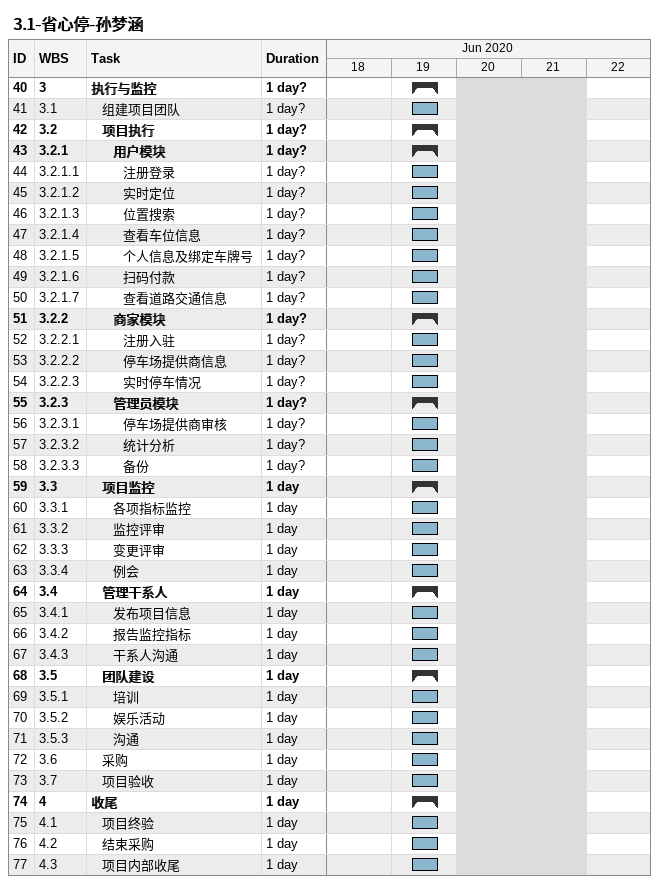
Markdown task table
3.1-省心停-孙梦涵

| ID | WBS | Task | Duration | Start | Finish |
|---|---|---|---|---|---|
| 40 | 3 | **执行与监控** | 1d? | 2020-06-19 | 2020-06-19 |
| 41 | 3.1 | 组建项目团队 | 1d? | 2020-06-19 | 2020-06-19 |
| 42 | 3.2 | **项目执行** | 1d? | 2020-06-19 | 2020-06-19 |
| 43 | 3.2.1 | **用户模块** | 1d? | 2020-06-19 | 2020-06-19 |
| 44 | 3.2.1.1 | 注册登录 | 1d? | 2020-06-19 | 2020-06-19 |
| 45 | 3.2.1.2 | 实时定位 | 1d? | 2020-06-19 | 2020-06-19 |
| 46 | 3.2.1.3 | 位置搜索 | 1d? | 2020-06-19 | 2020-06-19 |
| 47 | 3.2.1.4 | 查看车位信息 | 1d? | 2020-06-19 | 2020-06-19 |
| 48 | 3.2.1.5 | 个人信息及绑定车牌号 | 1d? | 2020-06-19 | 2020-06-19 |
| 49 | 3.2.1.6 | 扫码付款 | 1d? | 2020-06-19 | 2020-06-19 |
| 50 | 3.2.1.7 | 查看道路交通信息 | 1d? | 2020-06-19 | 2020-06-19 |
| 51 | 3.2.2 | **商家模块** | 1d? | 2020-06-19 | 2020-06-19 |
| 52 | 3.2.2.1 | 注册入驻 | 1d? | 2020-06-19 | 2020-06-19 |
| 53 | 3.2.2.2 | 停车场提供商信息 | 1d? | 2020-06-19 | 2020-06-19 |
| 54 | 3.2.2.3 | 实时停车情况 | 1d? | 2020-06-19 | 2020-06-19 |
| 55 | 3.2.3 | **管理员模块** | 1d? | 2020-06-19 | 2020-06-19 |
| 56 | 3.2.3.1 | 停车场提供商审核 | 1d? | 2020-06-19 | 2020-06-19 |
| 57 | 3.2.3.2 | 统计分析 | 1d? | 2020-06-19 | 2020-06-19 |
| 58 | 3.2.3.3 | 备份 | 1d? | 2020-06-19 | 2020-06-19 |
| 59 | 3.3 | **项目监控** | 1d | 2020-06-19 | 2020-06-19 |
| 60 | 3.3.1 | 各项指标监控 | 1d | 2020-06-19 | 2020-06-19 |
| 61 | 3.3.2 | 监控评审 | 1d | 2020-06-19 | 2020-06-19 |
| 62 | 3.3.3 | 变更评审 | 1d | 2020-06-19 | 2020-06-19 |
| 63 | 3.3.4 | 例会 | 1d | 2020-06-19 | 2020-06-19 |
| 64 | 3.4 | **管理干系人** | 1d | 2020-06-19 | 2020-06-19 |
| 65 | 3.4.1 | 发布项目信息 | 1d | 2020-06-19 | 2020-06-19 |
| 66 | 3.4.2 | 报告监控指标 | 1d | 2020-06-19 | 2020-06-19 |
| 67 | 3.4.3 | 干系人沟通 | 1d | 2020-06-19 | 2020-06-19 |
| 68 | 3.5 | **团队建设** | 1d | 2020-06-19 | 2020-06-19 |
| 69 | 3.5.1 | 培训 | 1d | 2020-06-19 | 2020-06-19 |
| 70 | 3.5.2 | 娱乐活动 | 1d | 2020-06-19 | 2020-06-19 |
| 71 | 3.5.3 | 沟通 | 1d | 2020-06-19 | 2020-06-19 |
| 72 | 3.6 | 采购 | 1d | 2020-06-19 | 2020-06-19 |
| 73 | 3.7 | 项目验收 | 1d | 2020-06-19 | 2020-06-19 |
| 74 | 4 | **收尾** | 1d | 2020-06-19 | 2020-06-19 |
| 75 | 4.1 | 项目终验 | 1d | 2020-06-19 | 2020-06-19 |
| 76 | 4.2 | 结束采购 | 1d | 2020-06-19 | 2020-06-19 |
| 77 | 4.3 | 项目内部收尾 | 1d | 2020-06-19 | 2020-06-19 |
